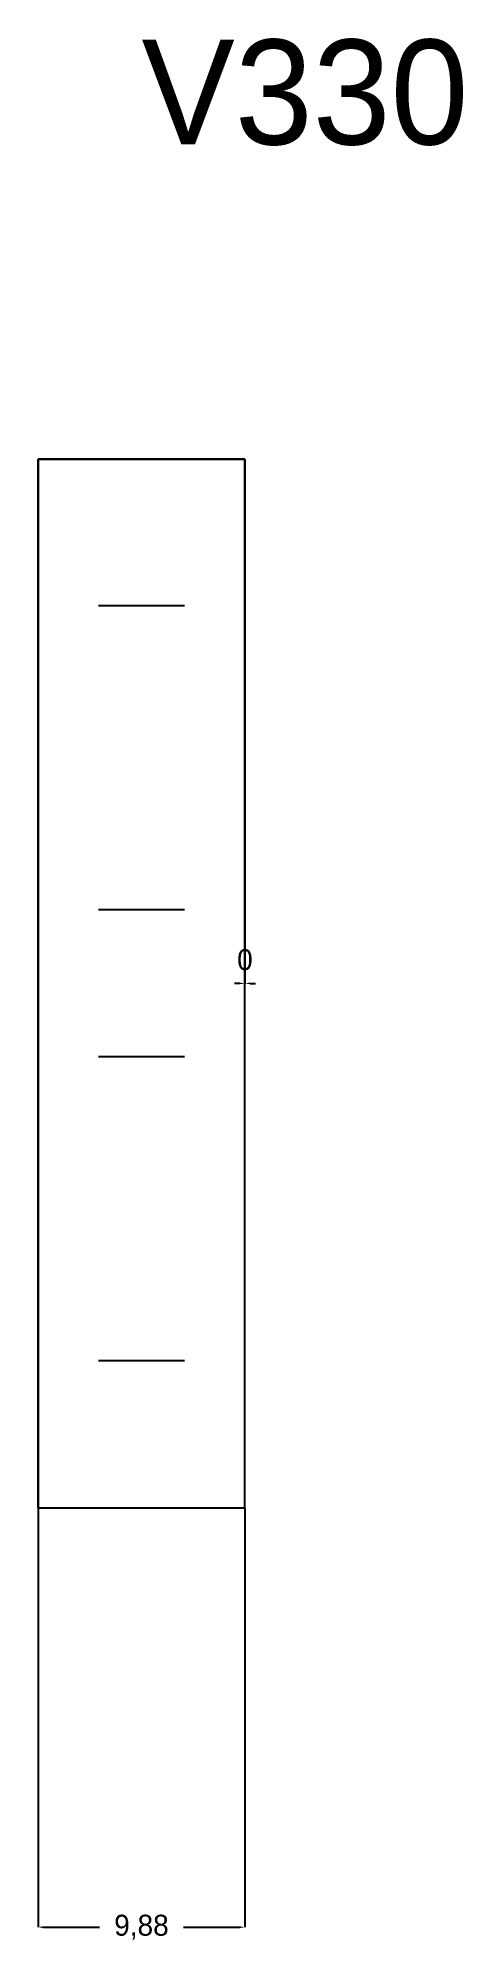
# Model space of a CAD drawing. Header units: centimetres. Extents: x 12795.6 to 12815.9, y 13138.3 to 13229.1.
import ezdxf

# ---------------------------------------------------------------- set-up
doc = ezdxf.new("R2010")
doc.units = ezdxf.units.CM
for name, color, linetype in [('COTA', 7, 'Continuous'), ('NOMENCLATURA', 7, 'Continuous'), ('Paineis', 7, 'Continuous'), ('SARR_2.2x7', 7, 'Continuous')]:
    doc.layers.add(name, color=color, linetype=linetype)
doc.dimstyles.get("Standard").update_dxf_attribs({"dimtxt": 2.5, "dimasz": 2.5, "dimexe": 1.25, "dimexo": 0.625, "dimtad": 1, "dimcen": 2.5, "dimazin": 3, "dimtfac": 1, "dimtmove": 0, "dimatfit": 3})

# ---------------------------------------------------------------- blocks, each defined once
blk = doc.blocks.new('_CLOSEDFILLED')
at = {"color": 0, "linetype": 'BYBLOCK'}
blk.add_solid([(-1, 0.16), (0, 0), (-1, -0.16)], dxfattribs=at)
blk = doc.blocks.new('*D1')
at = {"color": 1}
for p, q in [((12795.5914, 13158.9905), (12795.5914, 13138.9905)), ((12805.473268, 13158.9905), (12805.473268, 13138.9905)), ((12795.8414, 13138.9905), (12798.532334, 13138.9905)), ((12802.532334, 13138.9905), (12805.223268, 13138.9905))]:
    blk.add_line(p, q, dxfattribs=at)
at = {"layer": 'Defpoints'}
for p in [(12795.5914, 13158.9905), (12805.473268, 13158.9905), (12795.5914, 13138.9905)]:
    blk.add_point(p, dxfattribs=at)
at = {"layer": 'COTA', "color": 1, "xscale": 0.25, "yscale": 0.25, "rotation": 180}
blk.add_blockref('_CLOSEDFILLED', (12795.5914, 13138.9905), dxfattribs=at)
at = {"layer": 'COTA', "color": 1, "xscale": 0.25, "yscale": 0.25}
blk.add_blockref('_CLOSEDFILLED', (12805.473268, 13138.9905), dxfattribs=at)
at = {"layer": 'COTA', "color": 1, "insert": (12800.532334, 13138.9905), "char_height": 1, "attachment_point": 5}
blk.add_mtext('9,88', dxfattribs=at)
blk = doc.blocks.new('*D2')
at = {"color": 1}
for p, q in [((12805.473268, 13208.9905), (12805.473268, 13183.9905)), ((12805.223268, 13183.9905), (12804.973268, 13183.9905)), ((12805.473268, 13158.9905), (12805.473268, 13183.9905)), ((12805.473268, 13183.9905), (12805.473268, 13183.9905)), ((12805.723268, 13183.9905), (12805.973268, 13183.9905))]:
    blk.add_line(p, q, dxfattribs=at)
at = {"layer": 'Defpoints'}
for p in [(12805.473268, 13208.9905), (12805.473268, 13183.9905), (12805.473268, 13158.9905)]:
    blk.add_point(p, dxfattribs=at)
at = {"layer": 'COTA', "color": 1, "xscale": 0.25, "yscale": 0.25}
blk.add_blockref('_CLOSEDFILLED', (12805.473268, 13183.9905), dxfattribs=at)
at = {"layer": 'COTA', "color": 1, "xscale": 0.25, "yscale": 0.25, "rotation": 180}
blk.add_blockref('_CLOSEDFILLED', (12805.473268, 13183.9905), dxfattribs=at)
at = {"layer": 'COTA', "color": 1, "insert": (12805.473268, 13185.1155), "char_height": 1, "attachment_point": 5}
blk.add_mtext('0', dxfattribs=at)

msp = doc.modelspace()

# ---------------------------------------------------------------- linework, layer by layer
at = {"layer": 'Paineis'}
for points in [[(12795.5914, 13158.9905), (12795.5914, 13208.9905)], [(12805.473268, 13208.9905), (12795.5914, 13208.9905)], [(12795.5914, 13208.9905), (12795.5914, 13158.9905)], [(12795.5914, 13208.9905), (12805.473268, 13208.9905)], [(12805.473268, 13158.9905), (12805.473268, 13208.9905)], [(12805.473268, 13158.9905), (12805.473268, 13208.9905)], [(12795.5914, 13158.9905), (12805.473268, 13158.9905)], [(12795.5914, 13158.9905), (12805.473268, 13158.9905)]]:
    msp.add_lwpolyline(points, dxfattribs=at)
at = {"layer": 'SARR_2.2x7'}
for p, q in [((12802.5914, 13201.9905), (12798.473268, 13201.9905)), ((12802.5914, 13187.4905), (12798.473268, 13187.4905)), ((12802.5914, 13180.4905), (12798.473268, 13180.4905)), ((12802.5914, 13165.9905), (12798.473268, 13165.9905))]:
    msp.add_line(p, q, dxfattribs=at)

# ---------------------------------------------------------------- texts
at = {"layer": 'NOMENCLATURA'}
msp.add_text('V330', height=5, dxfattribs=at).set_placement((12800.532334, 13223.9905))

# ---------------------------------------------------------------- dimensions: what is measured, and where the dimension line sits
at = {"layer": 'COTA', "color": 1}
for base, p1, p2, picture, middle in [((12805.473268, 13183.9905), (12805.473268, 13158.9905), (12805.473268, 13208.9905), '*D2', (12805.473268, 13185.1155)), ((12795.5914, 13138.9905), (12795.5914, 13158.9905), (12805.473268, 13158.9905), '*D1', (12800.532334, 13138.9905))]:
    dim = msp.add_linear_dim(base=base, p1=p1, p2=p2, dimstyle='Standard', dxfattribs=at)
    dim.commit()
    dim.dimension.update_dxf_attribs({"geometry": picture, "text_midpoint": middle})

doc.saveas('drawing.dxf')
